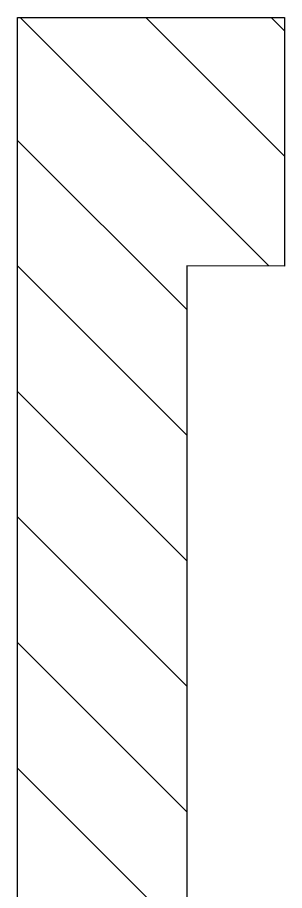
# Model space of a CAD drawing. Extents: x 0 to 119, y 0 to 84.
# Drawn here: x 21.527 to 21.828, y 54.136 to 55.12 of the extents above; entities that cross this region are included whole.
import ezdxf

# ---------------------------------------------------------------- set-up
doc = ezdxf.new("R2010")
doc.units = 0
doc.header["$MEASUREMENT"] = 0
doc.layers.add('29', color=9, linetype='CONTINUOUS')

msp = doc.modelspace()

# ---------------------------------------------------------------- linework, layer by layer
at = {"layer": '29', "color": 9, "linetype": 'Continuous'}
for p, q in [((21.530427, 55.119948), (21.810376, 54.839999)), ((21.671848, 55.119948), (21.828194, 54.963602)), ((21.813269, 55.119948), (21.828194, 55.105024)), ((21.527489, 54.981465), (21.718194, 54.79076)), ((21.527489, 54.840043), (21.718194, 54.649338)), ((21.527489, 54.698622), (21.718194, 54.507917)), ((21.527489, 54.557201), (21.718194, 54.366496)), ((21.527489, 54.415779), (21.718194, 54.225074)), ((21.527489, 54.274358), (21.718194, 54.083653))]:
    msp.add_line(p, q, dxfattribs=at)
msp.add_lwpolyline([(21.527489, 50.119761), (21.527489, 55.119948), (21.828194, 55.119948), (21.828194, 54.839947), (21.718194, 54.84027), (21.718194, 50.12027), (21.527489, 50.119761)], dxfattribs=at)

doc.saveas('drawing.dxf')
